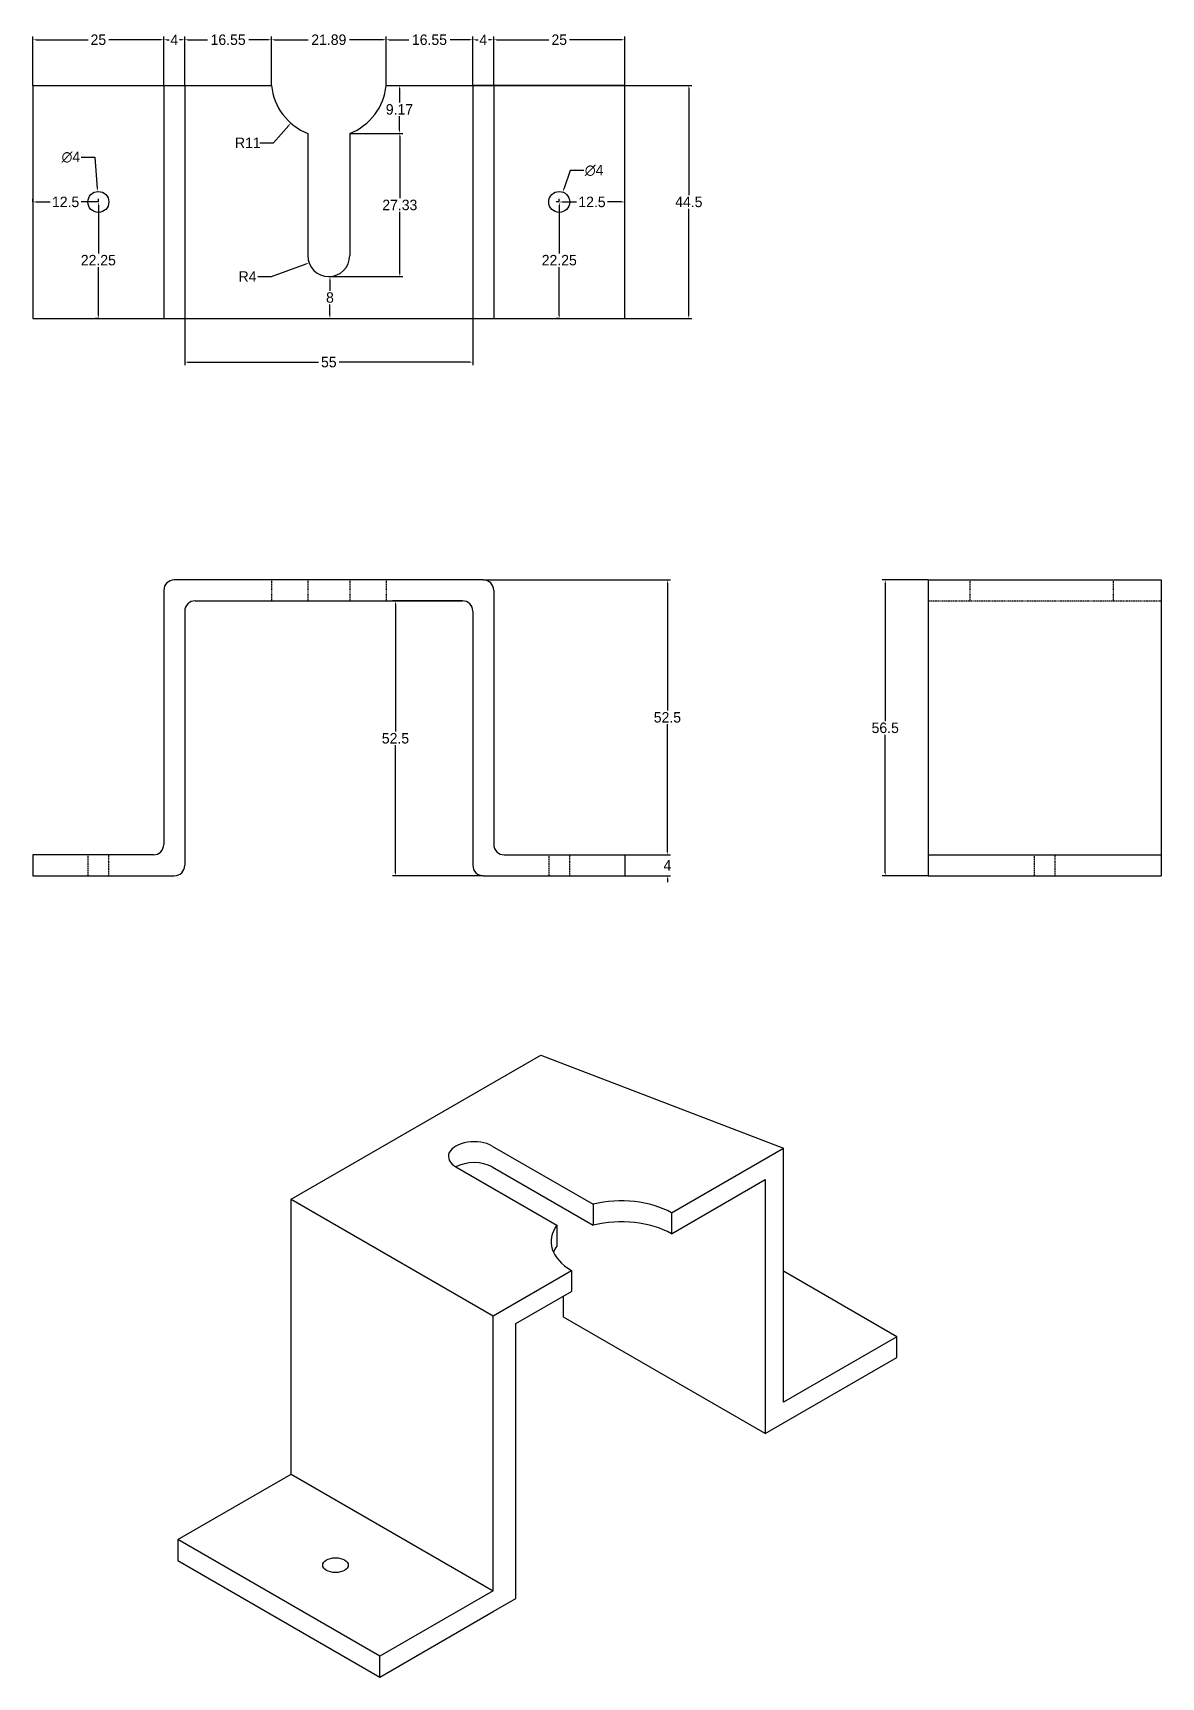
# Model space of a CAD drawing. Header units: millimetres. Extents: x -16619 to -11657, y 7083 to 8935.
# Drawn here: x -14027.4 to -13812, y 7138 to 7451.9 of the extents above; entities that cross this region are included whole.
import ezdxf

# ---------------------------------------------------------------- set-up
doc = ezdxf.new("R2010")
doc.units = ezdxf.units.MM
doc.header["$LTSCALE"] = 0.5
doc.header["$MEASUREMENT"] = 0
doc.linetypes.add('HIDDEN', pattern=[0.375, 0.25, -0.125])
for name, color, linetype in [('DIMS', 1, 'Continuous'), ('HIDDEN', 7, 'HIDDEN'), ('MODEL', 7, 'Continuous')]:
    doc.layers.add(name, color=color, linetype=linetype)
doc.dimstyles.get("Standard").update_dxf_attribs({"dimtxt": 0.18, "dimasz": 0.18, "dimexe": 0.18, "dimexo": 0.0625, "dimgap": 0.09, "dimtad": 0, "dimtih": 1, "dimtoh": 1, "dimdec": 4, "dimzin": 0, "dimdsep": 46, "dimtxsty": 'Standard', "dimcen": 0.09, "dimadec": 3, "dimazin": 0, "dimtfac": 1, "dimtdec": 4, "dimtofl": 0, "dimtmove": 0, "dimatfit": 3, "dimfxl": 1, "dimtolj": 1, "dimtzin": 0, "dimarcsym": 0})

# ---------------------------------------------------------------- blocks, each defined once
blk = doc.blocks.new('*D97')
at = {"layer": 'Defpoints', "color": 0}
for p in [(-14002.43, 7450.6), (-14027.43, 7441.88), (-14002.43, 7441.88)]:
    blk.add_point(p, dxfattribs=at)
at = {"layer": 'DIMS', "color": 0, "lineweight": -2}
for p, q in [((-14027.43, 7441.88), (-14027.43, 7451.2)), ((-14026.83, 7450.6), (-14016.9, 7450.6)), ((-14003.03, 7450.6), (-14012.96, 7450.6)), ((-14002.43, 7441.88), (-14002.43, 7451.2))]:
    blk.add_line(p, q, dxfattribs=at)
at = {"layer": 'DIMS', "color": 0}
for points in [[(-14026.83, 7450.7), (-14026.83, 7450.5), (-14027.43, 7450.6)], [(-14003.03, 7450.7), (-14003.03, 7450.5), (-14002.43, 7450.6)]]:
    blk.add_solid(points, dxfattribs=at)
at = {"layer": 'DIMS', "color": 0, "insert": (-14014.93, 7450.6), "char_height": 2, "attachment_point": 5}
blk.add_mtext('\\A1;25', dxfattribs=at)
blk = doc.blocks.new('*D98')
at = {"layer": 'Defpoints', "color": 0}
for p in [(-13998.43, 7450.6), (-14002.43, 7441.88), (-13998.43, 7441.88)]:
    blk.add_point(p, dxfattribs=at)
at = {"layer": 'DIMS', "color": 0, "lineweight": -2}
for p, q in [((-14002.43, 7441.88), (-14002.43, 7451.2)), ((-14001.83, 7450.6), (-14001.4, 7450.6)), ((-13999.03, 7450.6), (-13999.46, 7450.6)), ((-13998.43, 7441.88), (-13998.43, 7451.2))]:
    blk.add_line(p, q, dxfattribs=at)
at = {"layer": 'DIMS', "color": 0}
for points in [[(-14001.83, 7450.7), (-14001.83, 7450.5), (-14002.43, 7450.6)], [(-13999.03, 7450.7), (-13999.03, 7450.5), (-13998.43, 7450.6)]]:
    blk.add_solid(points, dxfattribs=at)
at = {"layer": 'DIMS', "color": 0, "insert": (-14000.43, 7450.6), "char_height": 2, "attachment_point": 5}
blk.add_mtext('\\A1;4', dxfattribs=at)
blk = doc.blocks.new('*D99')
at = {"layer": 'Defpoints', "color": 0}
for p in [(-13981.88, 7450.6), (-13998.43, 7441.88), (-13981.88, 7441.88)]:
    blk.add_point(p, dxfattribs=at)
at = {"layer": 'DIMS', "color": 0, "lineweight": -2}
for p, q in [((-13998.43, 7441.88), (-13998.43, 7451.2)), ((-13997.83, 7450.6), (-13994.12, 7450.6)), ((-13982.48, 7450.6), (-13986.19, 7450.6)), ((-13981.88, 7441.88), (-13981.88, 7451.2))]:
    blk.add_line(p, q, dxfattribs=at)
at = {"layer": 'DIMS', "color": 0}
for points in [[(-13997.83, 7450.7), (-13997.83, 7450.5), (-13998.43, 7450.6)], [(-13982.48, 7450.7), (-13982.48, 7450.5), (-13981.88, 7450.6)]]:
    blk.add_solid(points, dxfattribs=at)
at = {"layer": 'DIMS', "color": 0, "insert": (-13990.15, 7450.6), "char_height": 2, "attachment_point": 5}
blk.add_mtext('\\A1;16.55', dxfattribs=at)
blk = doc.blocks.new('*D100')
at = {"layer": 'Defpoints', "color": 0}
for p in [(-13959.98, 7450.6), (-13981.88, 7441.88), (-13959.98, 7441.88)]:
    blk.add_point(p, dxfattribs=at)
at = {"layer": 'DIMS', "color": 0, "lineweight": -2}
for p, q in [((-13981.88, 7441.88), (-13981.88, 7451.2)), ((-13981.28, 7450.6), (-13974.9, 7450.6)), ((-13960.58, 7450.6), (-13966.96, 7450.6)), ((-13959.98, 7441.88), (-13959.98, 7451.2))]:
    blk.add_line(p, q, dxfattribs=at)
at = {"layer": 'DIMS', "color": 0}
for points in [[(-13981.28, 7450.7), (-13981.28, 7450.5), (-13981.88, 7450.6)], [(-13960.58, 7450.7), (-13960.58, 7450.5), (-13959.98, 7450.6)]]:
    blk.add_solid(points, dxfattribs=at)
at = {"layer": 'DIMS', "color": 0, "insert": (-13970.93, 7450.6), "char_height": 2, "attachment_point": 5}
blk.add_mtext('\\A1;21.89', dxfattribs=at)
blk = doc.blocks.new('*D101')
at = {"layer": 'Defpoints', "color": 0}
for p in [(-13943.43, 7450.6), (-13959.98, 7441.88), (-13943.43, 7441.88)]:
    blk.add_point(p, dxfattribs=at)
at = {"layer": 'DIMS', "color": 0, "lineweight": -2}
for p, q in [((-13959.98, 7441.88), (-13959.98, 7451.2)), ((-13959.38, 7450.6), (-13955.67, 7450.6)), ((-13944.03, 7450.6), (-13947.74, 7450.6)), ((-13943.43, 7441.88), (-13943.43, 7451.2))]:
    blk.add_line(p, q, dxfattribs=at)
at = {"layer": 'DIMS', "color": 0}
for points in [[(-13959.38, 7450.7), (-13959.38, 7450.5), (-13959.98, 7450.6)], [(-13944.03, 7450.7), (-13944.03, 7450.5), (-13943.43, 7450.6)]]:
    blk.add_solid(points, dxfattribs=at)
at = {"layer": 'DIMS', "color": 0, "insert": (-13951.71, 7450.6), "char_height": 2, "attachment_point": 5}
blk.add_mtext('\\A1;16.55', dxfattribs=at)
blk = doc.blocks.new('*D102')
at = {"layer": 'Defpoints', "color": 0}
for p in [(-13939.43, 7450.6), (-13943.43, 7441.88), (-13939.43, 7441.88)]:
    blk.add_point(p, dxfattribs=at)
at = {"layer": 'DIMS', "color": 0, "lineweight": -2}
for p, q in [((-13943.43, 7441.88), (-13943.43, 7451.2)), ((-13942.83, 7450.6), (-13942.4, 7450.6)), ((-13940.03, 7450.6), (-13940.46, 7450.6)), ((-13939.43, 7441.88), (-13939.43, 7451.2))]:
    blk.add_line(p, q, dxfattribs=at)
at = {"layer": 'DIMS', "color": 0}
for points in [[(-13942.83, 7450.7), (-13942.83, 7450.5), (-13943.43, 7450.6)], [(-13940.03, 7450.7), (-13940.03, 7450.5), (-13939.43, 7450.6)]]:
    blk.add_solid(points, dxfattribs=at)
at = {"layer": 'DIMS', "color": 0, "insert": (-13941.43, 7450.6), "char_height": 2, "attachment_point": 5}
blk.add_mtext('\\A1;4', dxfattribs=at)
blk = doc.blocks.new('*D103')
at = {"layer": 'Defpoints', "color": 0}
for p in [(-13914.43, 7450.6), (-13939.43, 7441.88), (-13914.43, 7441.88)]:
    blk.add_point(p, dxfattribs=at)
at = {"layer": 'DIMS', "color": 0, "lineweight": -2}
for p, q in [((-13939.43, 7441.88), (-13939.43, 7451.2)), ((-13938.83, 7450.6), (-13928.9, 7450.6)), ((-13915.03, 7450.6), (-13924.96, 7450.6)), ((-13914.43, 7441.88), (-13914.43, 7451.2))]:
    blk.add_line(p, q, dxfattribs=at)
at = {"layer": 'DIMS', "color": 0}
for points in [[(-13938.83, 7450.7), (-13938.83, 7450.5), (-13939.43, 7450.6)], [(-13915.03, 7450.7), (-13915.03, 7450.5), (-13914.43, 7450.6)]]:
    blk.add_solid(points, dxfattribs=at)
at = {"layer": 'DIMS', "color": 0, "insert": (-13926.93, 7450.6), "char_height": 2, "attachment_point": 5}
blk.add_mtext('\\A1;25', dxfattribs=at)
blk = doc.blocks.new('*D104')
at = {"layer": 'Defpoints', "color": 0}
for p in [(-13970.93, 7405.38), (-13970.93, 7397.38), (-13970.71, 7397.38)]:
    blk.add_point(p, dxfattribs=at)
at = {"layer": 'DIMS', "color": 0, "lineweight": -2}
for p, q in [((-13970.93, 7405.38), (-13970.11, 7405.38)), ((-13970.71, 7404.78), (-13970.71, 7402.68)), ((-13970.71, 7397.98), (-13970.71, 7400.08)), ((-13970.93, 7397.38), (-13970.11, 7397.38))]:
    blk.add_line(p, q, dxfattribs=at)
at = {"layer": 'DIMS', "color": 0}
for points in [[(-13970.81, 7404.78), (-13970.61, 7404.78), (-13970.71, 7405.38)], [(-13970.81, 7397.98), (-13970.61, 7397.98), (-13970.71, 7397.38)]]:
    blk.add_solid(points, dxfattribs=at)
at = {"layer": 'DIMS', "color": 0, "insert": (-13970.71, 7401.38), "char_height": 2, "attachment_point": 5}
blk.add_mtext('\\A1;8', dxfattribs=at)
blk = doc.blocks.new('*D105')
at = {"layer": 'Defpoints', "color": 0}
for p in [(-13970.93, 7442.96), (-13978.19, 7434.7)]:
    blk.add_point(p, dxfattribs=at)
at = {"layer": 'DIMS', "color": 0, "lineweight": -2}
for p, q in [((-13981.49, 7430.94), (-13978.59, 7434.25)), ((-13984.09, 7430.94), (-13981.49, 7430.94))]:
    blk.add_line(p, q, dxfattribs=at)
at = {"layer": 'DIMS', "color": 0}
blk.add_solid([(-13978.66, 7434.31), (-13978.51, 7434.18), (-13978.19, 7434.7)], dxfattribs=at)
at = {"layer": 'DIMS', "color": 0, "insert": (-13986.39, 7430.94), "char_height": 2, "attachment_point": 5}
blk.add_mtext('\\A1;R11', dxfattribs=at)
blk = doc.blocks.new('*D106')
at = {"layer": 'Defpoints', "color": 0}
for p in [(-13966.93, 7432.72), (-13970.93, 7405.38), (-13957.37, 7405.38)]:
    blk.add_point(p, dxfattribs=at)
at = {"layer": 'DIMS', "color": 0, "lineweight": -2}
for p, q in [((-13966.93, 7432.72), (-13956.77, 7432.72)), ((-13957.37, 7432.12), (-13957.37, 7420.35)), ((-13957.37, 7405.98), (-13957.37, 7417.75)), ((-13970.93, 7405.38), (-13956.77, 7405.38))]:
    blk.add_line(p, q, dxfattribs=at)
at = {"layer": 'DIMS', "color": 0}
for points in [[(-13957.47, 7432.12), (-13957.27, 7432.12), (-13957.37, 7432.72)], [(-13957.47, 7405.98), (-13957.27, 7405.98), (-13957.37, 7405.38)]]:
    blk.add_solid(points, dxfattribs=at)
at = {"layer": 'DIMS', "color": 0, "insert": (-13957.37, 7419.05), "char_height": 2, "attachment_point": 5}
blk.add_mtext('\\A1;27.33', dxfattribs=at)
blk = doc.blocks.new('*D107')
at = {"layer": 'Defpoints', "color": 0}
for p in [(-13970.93, 7409.38), (-13974.69, 7408.02)]:
    blk.add_point(p, dxfattribs=at)
at = {"layer": 'DIMS', "color": 0, "lineweight": -2}
for p, q in [((-13981.88, 7405.4), (-13975.25, 7407.81)), ((-13984.48, 7405.4), (-13981.88, 7405.4))]:
    blk.add_line(p, q, dxfattribs=at)
at = {"layer": 'DIMS', "color": 0}
blk.add_solid([(-13975.29, 7407.91), (-13975.22, 7407.72), (-13974.69, 7408.02)], dxfattribs=at)
at = {"layer": 'DIMS', "color": 0, "insert": (-13986.45, 7405.4), "char_height": 2, "attachment_point": 5}
blk.add_mtext('\\A1;R4', dxfattribs=at)
blk = doc.blocks.new('*D108')
at = {"layer": 'Defpoints', "color": 0}
for p in [(-13959.98, 7441.88), (-13957.44, 7441.88), (-13966.93, 7432.72)]:
    blk.add_point(p, dxfattribs=at)
at = {"layer": 'DIMS', "color": 0, "lineweight": -2}
for p, q in [((-13959.98, 7441.88), (-13956.84, 7441.88)), ((-13957.44, 7441.28), (-13957.44, 7438.6)), ((-13957.44, 7433.32), (-13957.44, 7436)), ((-13966.93, 7432.72), (-13956.84, 7432.72))]:
    blk.add_line(p, q, dxfattribs=at)
at = {"layer": 'DIMS', "color": 0}
for points in [[(-13957.54, 7441.28), (-13957.34, 7441.28), (-13957.44, 7441.88)], [(-13957.54, 7433.32), (-13957.34, 7433.32), (-13957.44, 7432.72)]]:
    blk.add_solid(points, dxfattribs=at)
at = {"layer": 'DIMS', "color": 0, "insert": (-13957.44, 7437.3), "char_height": 2, "attachment_point": 5}
blk.add_mtext('\\A1;9.17', dxfattribs=at)
blk = doc.blocks.new('*D109')
at = {"layer": 'Defpoints', "color": 0}
for p in [(-14027.43, 7419.63), (-14027.43, 7419.63), (-14014.93, 7419.63)]:
    blk.add_point(p, dxfattribs=at)
at = {"layer": 'DIMS', "color": 0, "lineweight": -2}
for p, q in [((-14027.43, 7419.63), (-14027.43, 7420.23)), ((-14026.83, 7419.63), (-14024.15, 7419.63)), ((-14015.53, 7419.63), (-14018.21, 7419.63)), ((-14014.93, 7419.63), (-14014.93, 7420.23))]:
    blk.add_line(p, q, dxfattribs=at)
at = {"layer": 'DIMS', "color": 0}
for points in [[(-14026.83, 7419.73), (-14026.83, 7419.53), (-14027.43, 7419.63)], [(-14015.53, 7419.73), (-14015.53, 7419.53), (-14014.93, 7419.63)]]:
    blk.add_solid(points, dxfattribs=at)
at = {"layer": 'DIMS', "color": 0, "insert": (-14021.18, 7419.63), "char_height": 2, "attachment_point": 5}
blk.add_mtext('\\A1;12.5', dxfattribs=at)
blk = doc.blocks.new('*D110')
at = {"layer": 'Defpoints', "color": 0}
for p in [(-14014.93, 7419.63), (-14014.93, 7397.38), (-14014.93, 7397.38)]:
    blk.add_point(p, dxfattribs=at)
at = {"layer": 'DIMS', "color": 0, "lineweight": -2}
for p, q in [((-14014.93, 7419.63), (-14015.53, 7419.63)), ((-14014.93, 7419.03), (-14014.93, 7409.81)), ((-14014.93, 7397.98), (-14014.93, 7407.21)), ((-14014.93, 7397.38), (-14015.53, 7397.38))]:
    blk.add_line(p, q, dxfattribs=at)
at = {"layer": 'DIMS', "color": 0}
for points in [[(-14015.03, 7419.03), (-14014.83, 7419.03), (-14014.93, 7419.63)], [(-14015.03, 7397.98), (-14014.83, 7397.98), (-14014.93, 7397.38)]]:
    blk.add_solid(points, dxfattribs=at)
at = {"layer": 'DIMS', "color": 0, "insert": (-14014.93, 7408.51), "char_height": 2, "attachment_point": 5}
blk.add_mtext('\\A1;22.25', dxfattribs=at)
blk = doc.blocks.new('*D111')
at = {"layer": 'Defpoints', "color": 0}
for p in [(-13926.93, 7419.63), (-13914.43, 7419.63), (-13914.43, 7419.63)]:
    blk.add_point(p, dxfattribs=at)
at = {"layer": 'DIMS', "color": 0, "lineweight": -2}
for p, q in [((-13926.93, 7419.63), (-13926.93, 7420.23)), ((-13926.33, 7419.63), (-13923.65, 7419.63)), ((-13915.03, 7419.63), (-13917.71, 7419.63)), ((-13914.43, 7419.63), (-13914.43, 7420.23))]:
    blk.add_line(p, q, dxfattribs=at)
at = {"layer": 'DIMS', "color": 0}
for points in [[(-13926.33, 7419.73), (-13926.33, 7419.53), (-13926.93, 7419.63)], [(-13915.03, 7419.73), (-13915.03, 7419.53), (-13914.43, 7419.63)]]:
    blk.add_solid(points, dxfattribs=at)
at = {"layer": 'DIMS', "color": 0, "insert": (-13920.68, 7419.63), "char_height": 2, "attachment_point": 5}
blk.add_mtext('\\A1;12.5', dxfattribs=at)
blk = doc.blocks.new('*D112')
at = {"layer": 'Defpoints', "color": 0}
for p in [(-13926.93, 7419.63), (-13926.93, 7397.38), (-13926.93, 7397.38)]:
    blk.add_point(p, dxfattribs=at)
at = {"layer": 'DIMS', "color": 0, "lineweight": -2}
for p, q in [((-13926.93, 7419.63), (-13927.53, 7419.63)), ((-13926.93, 7419.03), (-13926.93, 7409.81)), ((-13926.93, 7397.98), (-13926.93, 7407.21)), ((-13926.93, 7397.38), (-13927.53, 7397.38))]:
    blk.add_line(p, q, dxfattribs=at)
at = {"layer": 'DIMS', "color": 0}
for points in [[(-13927.03, 7419.03), (-13926.83, 7419.03), (-13926.93, 7419.63)], [(-13927.03, 7397.98), (-13926.83, 7397.98), (-13926.93, 7397.38)]]:
    blk.add_solid(points, dxfattribs=at)
at = {"layer": 'DIMS', "color": 0, "insert": (-13926.93, 7408.51), "char_height": 2, "attachment_point": 5}
blk.add_mtext('\\A1;22.25', dxfattribs=at)
blk = doc.blocks.new('*D113')
at = {"layer": 'Defpoints', "color": 0}
for p in [(-14015.09, 7421.63), (-14014.77, 7417.64)]:
    blk.add_point(p, dxfattribs=at)
at = {"layer": 'DIMS', "color": 0, "lineweight": -2}
for p, q in [((-14018.2, 7428.19), (-14015.6, 7428.19)), ((-14015.6, 7428.19), (-14015.13, 7422.23))]:
    blk.add_line(p, q, dxfattribs=at)
at = {"layer": 'DIMS', "color": 0}
blk.add_solid([(-14015.03, 7422.23), (-14015.23, 7422.22), (-14015.09, 7421.63)], dxfattribs=at)
at = {"layer": 'DIMS', "color": 0, "insert": (-14020.17, 7428.19), "char_height": 2, "attachment_point": 5}
blk.add_mtext('\\A1;∅4', dxfattribs=at)
blk = doc.blocks.new('*D114')
at = {"layer": 'Defpoints', "color": 0}
for p in [(-13926.27, 7421.52), (-13927.59, 7417.74)]:
    blk.add_point(p, dxfattribs=at)
at = {"layer": 'DIMS', "color": 0, "lineweight": -2}
for p, q in [((-13924.83, 7425.65), (-13926.07, 7422.09)), ((-13922.23, 7425.65), (-13924.83, 7425.65))]:
    blk.add_line(p, q, dxfattribs=at)
at = {"layer": 'DIMS', "color": 0}
blk.add_solid([(-13926.17, 7422.12), (-13925.98, 7422.06), (-13926.27, 7421.52)], dxfattribs=at)
at = {"layer": 'DIMS', "color": 0, "insert": (-13920.27, 7425.65), "char_height": 2, "attachment_point": 5}
blk.add_mtext('\\A1;∅4', dxfattribs=at)
blk = doc.blocks.new('*D115')
at = {"layer": 'Defpoints', "color": 0}
for p in [(-13941.43, 7347.47), (-13914.43, 7294.97), (-13906.28, 7294.97)]:
    blk.add_point(p, dxfattribs=at)
at = {"layer": 'DIMS', "color": 0, "lineweight": -2}
for p, q in [((-13941.43, 7347.47), (-13905.68, 7347.47)), ((-13906.28, 7346.87), (-13906.28, 7322.52)), ((-13906.28, 7295.57), (-13906.28, 7319.92)), ((-13914.43, 7294.97), (-13905.68, 7294.97))]:
    blk.add_line(p, q, dxfattribs=at)
at = {"layer": 'DIMS', "color": 0}
for points in [[(-13906.38, 7346.87), (-13906.18, 7346.87), (-13906.28, 7347.47)], [(-13906.38, 7295.57), (-13906.18, 7295.57), (-13906.28, 7294.97)]]:
    blk.add_solid(points, dxfattribs=at)
at = {"layer": 'DIMS', "color": 0, "insert": (-13906.28, 7321.22), "char_height": 2, "attachment_point": 5}
blk.add_mtext('\\A1;52.5', dxfattribs=at)
blk = doc.blocks.new('*D116')
at = {"layer": 'Defpoints', "color": 0}
for p in [(-13914.43, 7294.97), (-13914.43, 7290.97), (-13906.28, 7290.97)]:
    blk.add_point(p, dxfattribs=at)
at = {"layer": 'DIMS', "color": 0, "lineweight": -2}
for p, q in [((-13906.28, 7295.57), (-13906.28, 7296.17)), ((-13914.43, 7294.97), (-13905.68, 7294.97)), ((-13914.43, 7290.97), (-13905.68, 7290.97)), ((-13906.28, 7290.37), (-13906.28, 7289.77))]:
    blk.add_line(p, q, dxfattribs=at)
at = {"layer": 'DIMS', "color": 0}
for points in [[(-13906.38, 7295.57), (-13906.18, 7295.57), (-13906.28, 7294.97)], [(-13906.38, 7290.37), (-13906.18, 7290.37), (-13906.28, 7290.97)]]:
    blk.add_solid(points, dxfattribs=at)
at = {"layer": 'DIMS', "color": 0, "insert": (-13906.28, 7292.97), "char_height": 2, "attachment_point": 5}
blk.add_mtext('\\A1;4', dxfattribs=at)
blk = doc.blocks.new('*D117')
at = {"layer": 'Defpoints', "color": 0}
for p in [(-13856.52, 7347.47), (-13864.69, 7290.97), (-13856.52, 7290.97)]:
    blk.add_point(p, dxfattribs=at)
at = {"layer": 'DIMS', "color": 0, "lineweight": -2}
for p, q in [((-13856.52, 7347.47), (-13865.29, 7347.47)), ((-13864.69, 7346.87), (-13864.69, 7320.52)), ((-13864.69, 7291.57), (-13864.69, 7317.92)), ((-13856.52, 7290.97), (-13865.29, 7290.97))]:
    blk.add_line(p, q, dxfattribs=at)
at = {"layer": 'DIMS', "color": 0}
for points in [[(-13864.79, 7346.87), (-13864.59, 7346.87), (-13864.69, 7347.47)], [(-13864.79, 7291.57), (-13864.59, 7291.57), (-13864.69, 7290.97)]]:
    blk.add_solid(points, dxfattribs=at)
at = {"layer": 'DIMS', "color": 0, "insert": (-13864.69, 7319.22), "char_height": 2, "attachment_point": 5}
blk.add_mtext('\\A1;56.5', dxfattribs=at)
blk = doc.blocks.new('*D170')
at = {"layer": 'Defpoints', "color": 0}
for p in [(-13914.43, 7441.88), (-13914.43, 7397.38), (-13902.19, 7397.38)]:
    blk.add_point(p, dxfattribs=at)
at = {"layer": 'DIMS', "color": 0, "lineweight": -2}
for p, q in [((-13914.43, 7441.88), (-13901.59, 7441.88)), ((-13902.19, 7441.28), (-13902.19, 7420.93)), ((-13902.19, 7397.98), (-13902.19, 7418.33)), ((-13914.43, 7397.38), (-13901.59, 7397.38))]:
    blk.add_line(p, q, dxfattribs=at)
at = {"layer": 'DIMS', "color": 0}
for points in [[(-13902.29, 7441.28), (-13902.09, 7441.28), (-13902.19, 7441.88)], [(-13902.29, 7397.98), (-13902.09, 7397.98), (-13902.19, 7397.38)]]:
    blk.add_solid(points, dxfattribs=at)
at = {"layer": 'DIMS', "color": 0, "insert": (-13902.19, 7419.63), "char_height": 2, "attachment_point": 5}
blk.add_mtext('\\A1;44.5', dxfattribs=at)
blk = doc.blocks.new('*D171')
at = {"layer": 'Defpoints', "color": 0}
for p in [(-13998.43, 7397.38), (-13943.43, 7397.38), (-13943.43, 7389.05)]:
    blk.add_point(p, dxfattribs=at)
at = {"layer": 'DIMS', "color": 0, "lineweight": -2}
for p, q in [((-13998.43, 7397.38), (-13998.43, 7388.45)), ((-13943.43, 7397.38), (-13943.43, 7388.45)), ((-13997.83, 7389.05), (-13972.9, 7389.05)), ((-13944.03, 7389.05), (-13968.96, 7389.05))]:
    blk.add_line(p, q, dxfattribs=at)
at = {"layer": 'DIMS', "color": 0}
for points in [[(-13997.83, 7389.15), (-13997.83, 7388.95), (-13998.43, 7389.05)], [(-13944.03, 7389.15), (-13944.03, 7388.95), (-13943.43, 7389.05)]]:
    blk.add_solid(points, dxfattribs=at)
at = {"layer": 'DIMS', "color": 0, "insert": (-13970.93, 7389.05), "char_height": 2, "attachment_point": 5}
blk.add_mtext('\\A1;55', dxfattribs=at)
blk = doc.blocks.new('*D172')
at = {"layer": 'Defpoints', "color": 0}
for p in [(-13945.43, 7343.47), (-13958.2, 7290.97), (-13941.43, 7290.97)]:
    blk.add_point(p, dxfattribs=at)
at = {"layer": 'DIMS', "color": 0, "lineweight": -2}
for p, q in [((-13945.43, 7343.47), (-13958.8, 7343.47)), ((-13958.2, 7342.87), (-13958.2, 7318.52)), ((-13958.2, 7291.57), (-13958.2, 7315.92)), ((-13941.43, 7290.97), (-13958.8, 7290.97))]:
    blk.add_line(p, q, dxfattribs=at)
at = {"layer": 'DIMS', "color": 0}
for points in [[(-13958.3, 7342.87), (-13958.1, 7342.87), (-13958.2, 7343.47)], [(-13958.3, 7291.57), (-13958.1, 7291.57), (-13958.2, 7290.97)]]:
    blk.add_solid(points, dxfattribs=at)
at = {"layer": 'DIMS', "color": 0, "insert": (-13958.2, 7317.22), "char_height": 2, "attachment_point": 5}
blk.add_mtext('\\A1;52.5', dxfattribs=at)

msp = doc.modelspace()

# ---------------------------------------------------------------- linework, layer by layer
at = {"layer": 'HIDDEN'}
for p, q in [((-14002.43, 7441.884), (-13998.43, 7441.884)), ((-13939.43, 7441.884), (-13943.43, 7441.884)), ((-13981.877, 7347.475), (-13985.877, 7347.475)), ((-13981.877, 7347.475), (-13981.877, 7343.475)), ((-13974.93, 7347.475), (-13974.93, 7343.475)), ((-13966.93, 7347.475), (-13966.93, 7343.475)), ((-13959.983, 7347.475), (-13959.983, 7343.475)), ((-13848.517, 7347.475), (-13848.517, 7343.475)), ((-13821.186, 7347.475), (-13821.186, 7343.475)), ((-13856.517, 7343.475), (-13812.017, 7343.475)), ((-14016.93, 7294.975), (-14016.93, 7290.975)), ((-14012.93, 7290.975), (-14012.93, 7294.975)), ((-13928.93, 7294.975), (-13928.93, 7290.975)), ((-13924.93, 7290.975), (-13924.93, 7294.975)), ((-13836.267, 7294.975), (-13836.267, 7290.975)), ((-13832.267, 7290.975), (-13832.267, 7294.975)), ((-14016.93, 7290.975), (-14012.93, 7290.975)), ((-13928.93, 7290.975), (-13924.93, 7290.975)), ((-13836.267, 7290.975), (-13832.267, 7290.975))]:
    msp.add_line(p, q, dxfattribs=at)
at = {"layer": 'MODEL'}
for p, q in [((-14027.43, 7441.884), (-13981.877, 7441.884)), ((-14027.43, 7441.884), (-14027.43, 7397.384)), ((-14002.43, 7441.884), (-14002.43, 7397.384)), ((-13998.43, 7441.884), (-13998.43, 7397.384)), ((-13959.983, 7441.884), (-13914.43, 7441.884)), ((-13943.43, 7441.884), (-13943.43, 7397.384)), ((-13914.43, 7441.884), (-13942.73, 7441.884)), ((-13939.43, 7441.884), (-13939.43, 7397.384)), ((-13914.43, 7397.384), (-13914.43, 7441.884)), ((-13974.93, 7432.715), (-13974.93, 7409.384)), ((-13966.93, 7432.715), (-13966.93, 7409.384)), ((-14027.43, 7397.384), (-13914.43, 7397.384)), ((-13941.43, 7347.475), (-14000.43, 7347.475)), ((-13856.517, 7347.475), (-13812.017, 7347.475)), ((-13856.517, 7347.475), (-13856.517, 7290.975)), ((-13812.017, 7347.475), (-13812.017, 7290.975)), ((-14002.43, 7345.475), (-14002.43, 7296.975)), ((-13996.43, 7343.475), (-13945.43, 7343.475)), ((-13939.43, 7345.475), (-13939.43, 7296.975)), ((-13998.43, 7341.475), (-13998.43, 7292.975)), ((-13943.43, 7341.475), (-13943.43, 7292.975)), ((-14004.43, 7294.975), (-14027.43, 7294.975)), ((-14027.43, 7294.975), (-14027.43, 7290.975)), ((-13937.43, 7294.975), (-13914.43, 7294.975)), ((-13914.43, 7294.975), (-13914.43, 7290.975)), ((-13856.517, 7294.975), (-13812.017, 7294.975)), ((-14027.43, 7290.975), (-14000.43, 7290.975)), ((-13941.43, 7290.975), (-13914.43, 7290.975)), ((-13856.517, 7290.975), (-13812.017, 7290.975)), ((-13978.095, 7229.231), (-13930.464, 7256.731)), ((-13930.464, 7256.731), (-13884.132, 7238.981)), ((-13939.723, 7239.386), (-13920.451, 7228.259)), ((-13905.515, 7226.636), (-13884.132, 7238.981)), ((-13884.132, 7190.481), (-13884.132, 7238.981)), ((-13946.651, 7235.386), (-13927.379, 7224.259)), ((-13939.723, 7235.386), (-13920.451, 7224.259)), ((-13905.515, 7222.636), (-13887.596, 7232.981)), ((-13887.596, 7232.981), (-13887.596, 7184.481)), ((-13978.095, 7176.731), (-13978.095, 7229.231)), ((-13978.095, 7229.231), (-13939.557, 7206.981)), ((-13978.095, 7229.231), (-13971.167, 7225.231)), ((-13920.451, 7228.259), (-13920.451, 7224.259)), ((-13927.379, 7224.259), (-13927.379, 7220.259)), ((-13905.515, 7226.636), (-13905.515, 7222.636)), ((-13939.557, 7206.981), (-13924.567, 7215.636)), ((-13924.567, 7215.636), (-13924.567, 7211.636)), ((-13862.481, 7202.981), (-13884.132, 7215.481)), ((-13935.227, 7205.481), (-13924.567, 7211.636)), ((-13926.134, 7206.731), (-13926.134, 7210.731)), ((-13939.557, 7154.481), (-13939.557, 7206.981)), ((-13935.227, 7152.981), (-13935.227, 7205.481)), ((-13887.596, 7184.481), (-13926.134, 7206.731)), ((-13862.481, 7202.981), (-13884.132, 7190.481)), ((-13862.481, 7198.981), (-13862.481, 7202.981)), ((-13887.596, 7184.481), (-13862.481, 7198.981)), ((-13999.746, 7164.231), (-13978.095, 7176.731)), ((-13978.095, 7176.731), (-13939.557, 7154.481)), ((-13961.208, 7141.981), (-13999.746, 7164.231)), ((-13999.746, 7164.231), (-13999.746, 7160.231)), ((-13999.746, 7160.231), (-13961.208, 7137.981)), ((-13939.557, 7154.481), (-13961.208, 7141.981)), ((-13939.557, 7150.481), (-13935.227, 7152.981)), ((-13961.208, 7137.981), (-13939.557, 7150.481)), ((-13961.208, 7137.981), (-13961.208, 7141.981))]:
    msp.add_line(p, q, dxfattribs=at)
for centre in [(-14014.93, 7419.634), (-13926.93, 7419.634)]:
    msp.add_circle(centre, 2, dxfattribs=at)
for centre, radius, start, end in [((-13970.93, 7442.962), 11, 185.62504, 248.67631), ((-13970.93, 7442.962), 11, 291.32369, 354.37496), ((-13970.93, 7409.384), 4, 180, 0), ((-14000.43, 7345.475), 2, 90, 180), ((-13941.43, 7345.475), 2, 0, 90), ((-13996.43, 7341.475), 2, 90, 180), ((-13945.43, 7341.475), 2, 0, 90), ((-14004.43, 7296.975), 2, 270, 0), ((-13937.43, 7296.975), 2, 180, 270), ((-14000.43, 7292.975), 2, 270, 0), ((-13941.43, 7292.975), 2, 180, 270)]:
    msp.add_arc(centre, radius, start, end, dxfattribs=at)
for centre, major_axis, start_param, end_param in [((-13943.187, 7237.386), (-4.899, 0), 3.9269908, 7.0685835), ((-13943.187, 7233.386), (-4.899, 0), 3.9269908, 5.4977871), ((-13915.041, 7221.136), (-13.472, 0), 3.9269908, 5.1256186), ((-13915.041, 7221.136), (-13.472, 0), 5.8699557, 7.0685835), ((-13915.041, 7217.136), (-13.472, 0), 3.9269908, 5.1256186), ((-13915.041, 7217.136), (-13.472, 0), 5.8699557, 6.0231344)]:
    msp.add_ellipse(centre, major_axis=major_axis, ratio=0.5773503, start_param=start_param, end_param=end_param, dxfattribs=at)
msp.add_ellipse((-13969.652, 7159.356), major_axis=(-2.449, 0), ratio=0.5773503, dxfattribs=at)

# ---------------------------------------------------------------- dimensions: what is measured, and where the dimension line sits
at = {"layer": 'DIMS'}
for base, p1, p2, override, picture, middle in [((-14002.43, 7450.602), (-14027.43, 7441.884), (-14002.43, 7441.884), {"dimtxt": 2, "dimasz": 0.6, "dimexe": 0.6, "dimexo": 0, "dimgap": 0.3, "dimdec": 0, "dimcen": 5.3, "dimadec": 1, "dimtdec": 2}, '*D97', (-14014.93, 7450.602)), ((-13998.43, 7450.602), (-14002.43, 7441.884), (-13998.43, 7441.884), {"dimtxt": 2, "dimasz": 0.6, "dimexe": 0.6, "dimexo": 0, "dimgap": 0.3, "dimdec": 0, "dimcen": 5.3, "dimadec": 1, "dimtdec": 2}, '*D98', (-14000.43, 7450.602)), ((-13981.877, 7450.602), (-13998.43, 7441.884), (-13981.877, 7441.884), {"dimtxt": 2, "dimasz": 0.6, "dimexe": 0.6, "dimexo": 0, "dimgap": 0.3, "dimdec": 2, "dimcen": 5.3, "dimadec": 1, "dimtdec": 2, "dimtmove": 1}, '*D99', (-13990.153, 7450.602)), ((-13959.983, 7450.602), (-13981.877, 7441.884), (-13959.983, 7441.884), {"dimtxt": 2, "dimasz": 0.6, "dimexe": 0.6, "dimexo": 0, "dimgap": 0.3, "dimdec": 2, "dimcen": 5.3, "dimadec": 1, "dimtdec": 2, "dimtmove": 1}, '*D100', (-13970.93, 7450.602)), ((-13943.43, 7450.602), (-13959.983, 7441.884), (-13943.43, 7441.884), {"dimtxt": 2, "dimasz": 0.6, "dimexe": 0.6, "dimexo": 0, "dimgap": 0.3, "dimdec": 2, "dimcen": 5.3, "dimadec": 1, "dimtdec": 2, "dimtmove": 1}, '*D101', (-13951.706, 7450.602)), ((-13939.43, 7450.602), (-13943.43, 7441.884), (-13939.43, 7441.884), {"dimtxt": 2, "dimasz": 0.6, "dimexe": 0.6, "dimexo": 0, "dimgap": 0.3, "dimdec": 0, "dimcen": 5.3, "dimadec": 1, "dimtdec": 2}, '*D102', (-13941.43, 7450.602)), ((-13914.43, 7450.602), (-13939.43, 7441.884), (-13914.43, 7441.884), {"dimtxt": 2, "dimasz": 0.6, "dimexe": 0.6, "dimexo": 0, "dimgap": 0.3, "dimdec": 0, "dimcen": 5.3, "dimadec": 1, "dimtdec": 2}, '*D103', (-13926.93, 7450.602)), ((-13914.43, 7419.634), (-13926.93, 7419.634), (-13914.43, 7419.634), {"dimtxt": 2, "dimasz": 0.6, "dimexe": 0.6, "dimexo": 0, "dimgap": 0.3, "dimdec": 1, "dimcen": 5.3, "dimadec": 1, "dimtdec": 2}, '*D111', (-13920.68, 7419.634)), ((-13943.43, 7389.053), (-13998.43, 7397.384), (-13943.43, 7397.384), {"dimtxt": 2, "dimasz": 0.6, "dimexe": 0.6, "dimexo": 0, "dimgap": 0.3, "dimdec": 0, "dimcen": 5.3, "dimadec": 1, "dimtdec": 2}, '*D171', (-13970.93, 7389.053))]:
    dim = msp.add_linear_dim(base=base, p1=p1, p2=p2, dimstyle='Standard', override=override, dxfattribs=at)
    dim.commit()
    dim.dimension.update_dxf_attribs({"geometry": picture, "text_midpoint": middle})
for center, mpoint, picture, middle in [((-13970.93, 7442.962), (-13978.191, 7434.7), '*D105', (-13986.394, 7430.942)), ((-13970.93, 7409.384), (-13974.689, 7408.017), '*D107', (-13986.446, 7405.403))]:
    dim = msp.add_radius_dim(center=center, mpoint=mpoint, dimstyle='Standard', override={"dimtxt": 2, "dimasz": 0.6, "dimexe": 0.6, "dimexo": 0, "dimgap": 0.3, "dimdec": 0, "dimcen": 0, "dimadec": 1, "dimtdec": 2}, dxfattribs=at)
    dim.commit()
    dim.dimension.update_dxf_attribs({"geometry": picture, "text_midpoint": middle, "dimtype": 164})
for base, p1, p2, override, picture, middle in [((-13957.436, 7441.884), (-13966.93, 7432.715), (-13959.983, 7441.884), {"dimtxt": 2, "dimasz": 0.6, "dimexe": 0.6, "dimexo": 0, "dimgap": 0.3, "dimdec": 2, "dimcen": 5.3, "dimadec": 1, "dimtdec": 2, "dimtmove": 1}, '*D108', (-13957.436, 7437.299)), ((-13902.189, 7397.384), (-13914.43, 7441.884), (-13914.43, 7397.384), {"dimtxt": 2, "dimasz": 0.6, "dimexe": 0.6, "dimexo": 0, "dimgap": 0.3, "dimdec": 1, "dimcen": 5.3, "dimadec": 1, "dimtdec": 2}, '*D170', (-13902.189, 7419.634)), ((-13957.37, 7405.384), (-13966.93, 7432.715), (-13970.93, 7405.384), {"dimtxt": 2, "dimasz": 0.6, "dimexe": 0.6, "dimexo": 0, "dimgap": 0.3, "dimdec": 2, "dimcen": 5.3, "dimadec": 1, "dimtdec": 2, "dimtmove": 1}, '*D106', (-13957.37, 7419.049)), ((-13926.93, 7397.384), (-13926.93, 7419.634), (-13926.93, 7397.384), {"dimtxt": 2, "dimasz": 0.6, "dimexe": 0.6, "dimexo": 0, "dimgap": 0.3, "dimdec": 2, "dimcen": 5.3, "dimadec": 1, "dimtdec": 2, "dimtmove": 1}, '*D112', (-13926.93, 7408.509)), ((-13906.284, 7294.975), (-13941.43, 7347.475), (-13914.43, 7294.975), {"dimtxt": 2, "dimasz": 0.6, "dimexe": 0.6, "dimexo": 0, "dimgap": 0.3, "dimdec": 1, "dimcen": 5.3, "dimadec": 1, "dimtdec": 2}, '*D115', (-13906.284, 7321.225)), ((-13864.687, 7290.975), (-13856.517, 7347.475), (-13856.517, 7290.975), {"dimtxt": 2, "dimasz": 0.6, "dimexe": 0.6, "dimexo": 0, "dimgap": 0.3, "dimdec": 1, "dimcen": 5.3, "dimadec": 1, "dimtdec": 2}, '*D117', (-13864.687, 7319.225)), ((-13958.202, 7290.975), (-13945.43, 7343.475), (-13941.43, 7290.975), {"dimtxt": 2, "dimasz": 0.6, "dimexe": 0.6, "dimexo": 0, "dimgap": 0.3, "dimdec": 1, "dimcen": 5.3, "dimadec": 1, "dimtdec": 2}, '*D172', (-13958.202, 7317.225)), ((-13906.284, 7290.975), (-13914.43, 7294.975), (-13914.43, 7290.975), {"dimtxt": 2, "dimasz": 0.6, "dimexe": 0.6, "dimexo": 0, "dimgap": 0.3, "dimdec": 0, "dimcen": 5.3, "dimadec": 1, "dimtdec": 2}, '*D116', (-13906.284, 7292.975))]:
    dim = msp.add_linear_dim(base=base, p1=p1, p2=p2, angle=90, dimstyle='Standard', override=override, dxfattribs=at)
    dim.commit()
    dim.dimension.update_dxf_attribs({"geometry": picture, "text_midpoint": middle})
for p1, p2, picture, middle in [((-14014.773, 7417.64), (-14015.086, 7421.628), '*D113', (-14020.168, 7428.188)), ((-13927.587, 7417.745), (-13926.272, 7421.523), '*D114', (-13920.267, 7425.655))]:
    dim = msp.add_diameter_dim_2p(p1=p1, p2=p2, dimstyle='Standard', override={"dimtxt": 2, "dimasz": 0.6, "dimexe": 0.6, "dimexo": 0, "dimgap": 0.3, "dimdec": 0, "dimcen": 0, "dimadec": 1, "dimtdec": 2}, dxfattribs=at)
    dim.commit()
    dim.dimension.update_dxf_attribs({"geometry": picture, "text_midpoint": middle, "dimtype": 163})
dim = msp.add_linear_dim(base=(-14027.43, 7419.634), p1=(-14014.93, 7419.634), p2=(-14027.43, 7419.634), dimstyle='Standard', override={"dimtxt": 2, "dimasz": 0.6, "dimexe": 0.6, "dimexo": 0, "dimgap": 0.3, "dimdec": 1, "dimcen": 5.3, "dimadec": 1, "dimtdec": 2}, dxfattribs=at)
dim.commit()
dim.dimension.update_dxf_attribs({"geometry": '*D109', "text_midpoint": (-14021.18, 7419.634), "dimtype": 160})
for base, p1, p2, override, picture, middle in [((-14014.93, 7397.384), (-14014.93, 7419.634), (-14014.93, 7397.384), {"dimtxt": 2, "dimasz": 0.6, "dimexe": 0.6, "dimexo": 0, "dimgap": 0.3, "dimdec": 2, "dimcen": 5.3, "dimadec": 1, "dimtdec": 2, "dimtmove": 1}, '*D110', (-14014.93, 7408.509)), ((-13970.714, 7397.384), (-13970.93, 7405.384), (-13970.93, 7397.384), {"dimtxt": 2, "dimasz": 0.6, "dimexe": 0.6, "dimexo": 0, "dimgap": 0.3, "dimdec": 0, "dimcen": 5.3, "dimadec": 1, "dimtdec": 2}, '*D104', (-13970.714, 7401.384))]:
    dim = msp.add_linear_dim(base=base, p1=p1, p2=p2, angle=90, dimstyle='Standard', override=override, dxfattribs=at)
    dim.commit()
    dim.dimension.update_dxf_attribs({"geometry": picture, "text_midpoint": middle, "dimtype": 160})

doc.saveas('drawing.dxf')
